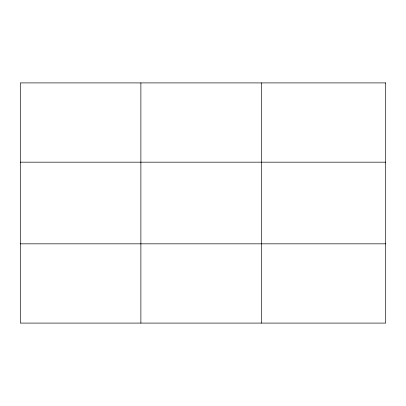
<?xml version="1.0" encoding="UTF-8"?>
<svg xmlns="http://www.w3.org/2000/svg" width="406" height="406" viewBox="0 0 406 406"><rect width="100%" height="100%" fill="white"/><g stroke="black" fill="none" stroke-linecap="round" stroke-linejoin="round"><path stroke-width="0.61" d="M140.882 82.91L140.882 323.09M261.464 82.91L261.464 323.09M20.3 162.172L385.7 162.172M20.3 243.828L385.7 243.828M385.7 82.91L385.7 323.09L20.3 323.09L20.3 82.91L385.7 82.91"/></g></svg>
